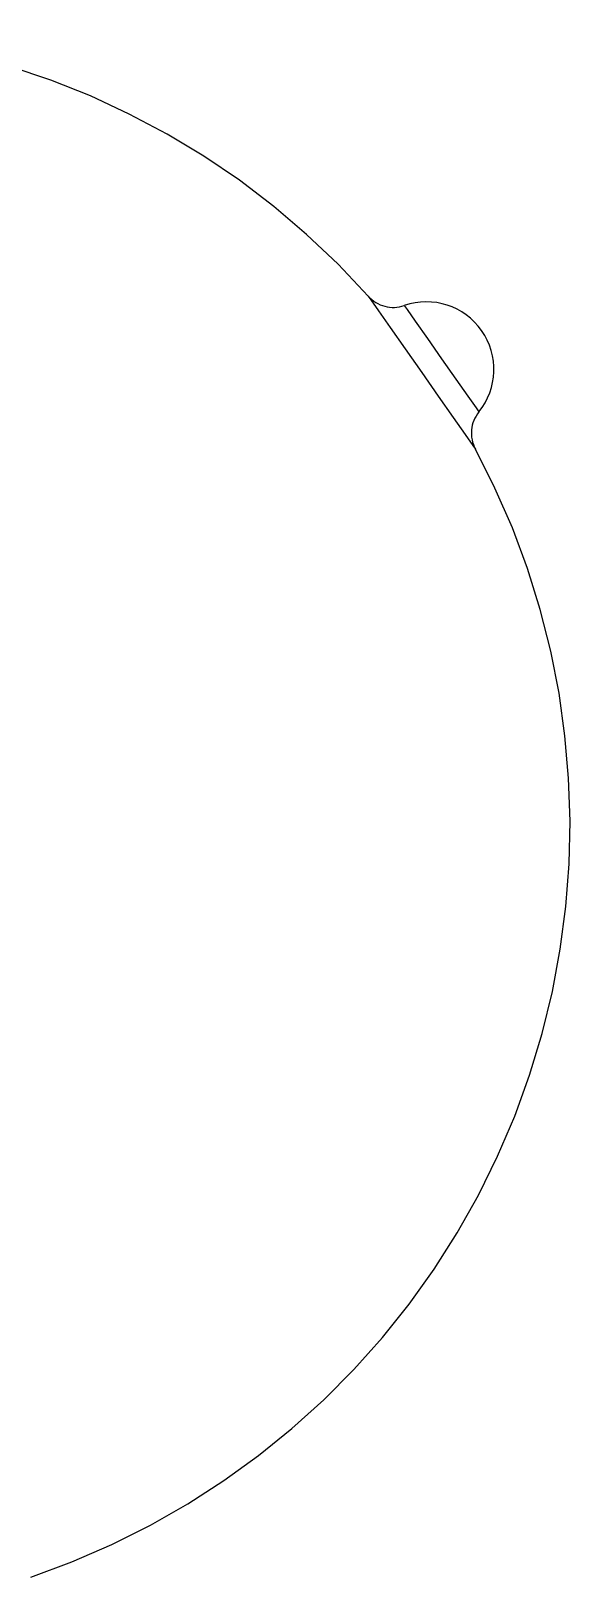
# Model space of a CAD drawing. Header units: millimetres. Extents: x 33 to 344, y 100 to 419.
# Drawn here: x 233.71 to 241.69, y 240.81 to 263.69 of the extents above; entities that cross this region are included whole.
import ezdxf

# ---------------------------------------------------------------- set-up
doc = ezdxf.new("R2010")
doc.units = ezdxf.units.MM
doc.linetypes.add('PHANTOM', pattern=[63.5, 31.75, -6.35, 6.35, -6.35, 6.35, -6.35])

msp = doc.modelspace()

# ---------------------------------------------------------------- linework, layer by layer
at = {"color": 3, "linetype": 'PHANTOM', "flags": 128}
for points in [[(238.701, 259.765), (238.74, 259.71), (238.852, 259.549), (239.028, 259.298), (239.249, 258.983), (239.494, 258.633), (239.739, 258.283), (239.96, 257.967), (240.136, 257.717), (240.249, 257.556), (240.287, 257.5)], [(239.236, 259.625), (239.278, 259.565), (239.398, 259.395), (239.577, 259.139), (239.788, 258.838), (239.999, 258.537), (240.177, 258.282), (240.297, 258.111), (240.339, 258.051), (240.339, 258.051)]]:
    msp.add_lwpolyline(points, dxfattribs=at)
at = {"color": 3, "linetype": 'PHANTOM'}
for centre, radius, start, end in [((229.937, 251.938), 11.75, 41.7694, 141.2719), ((239.074, 260.098), 0.5, 221.7694, 288.9545), ((239.561, 258.68), 1, 321.0688, 108.9545), ((240.728, 257.737), 0.5, 141.0688, 208.2539), ((229.937, 251.938), 11.75, 288.7515, 28.2539)]:
    msp.add_arc(centre, radius, start, end, dxfattribs=at)

doc.saveas('drawing.dxf')
